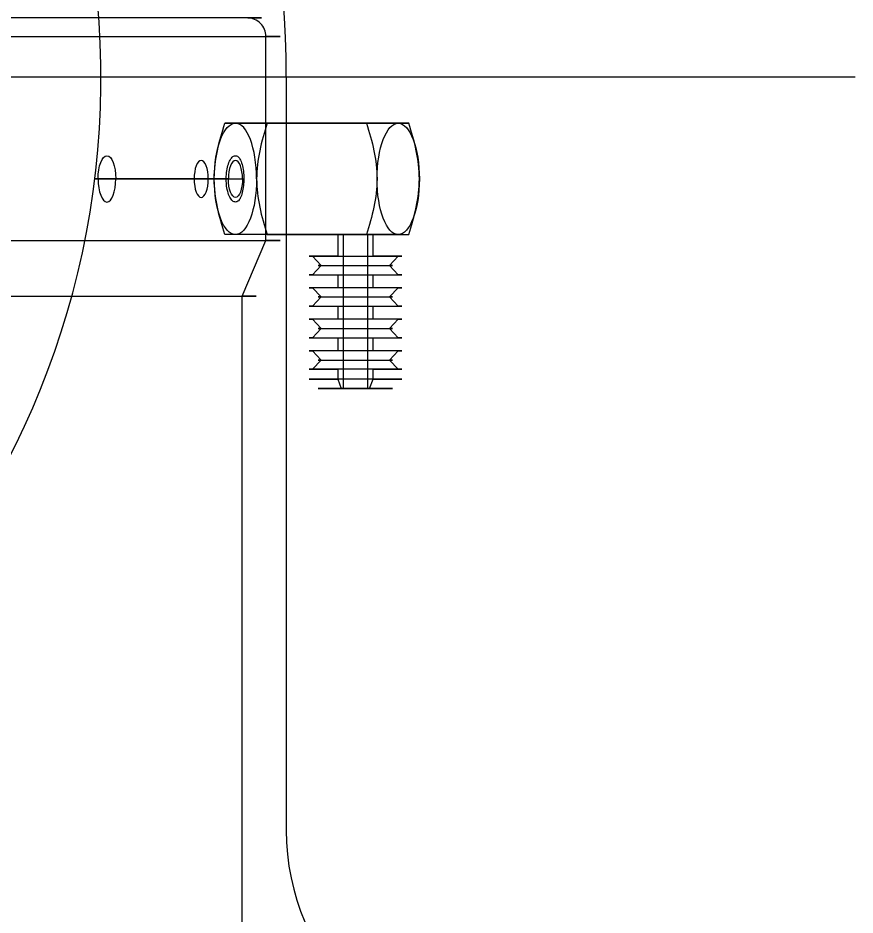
# Model space of a CAD drawing. Header units: inches. Extents: x -3.4 to 11, y -3.7 to 6.8.
# Drawn here: x 1.595 to 3.374, y -1.78 to 0.125 of the extents above; entities that cross this region are included whole.
import ezdxf

# ---------------------------------------------------------------- set-up
doc = ezdxf.new("R2010")
doc.units = ezdxf.units.IN
doc.header["$MEASUREMENT"] = 0
doc.layers.add('19', color=7, linetype='Continuous')
doc.layers.add('41', color=7, linetype='Continuous')

# ---------------------------------------------------------------- blocks, each defined once
blk = doc.blocks.new('Casing')
at = {"layer": '19', "color": 0}
for p, q in [((-25.476, 19.364, 82), (-19.352, 15.077, 82)), ((-20.786, 13.029, 82), (-26.91, 17.316, 82)), ((-19.352, 15.077, 82), (-19.454, 13.622, 82)), ((-19.454, 13.622, 82), (-20.786, 13.029, 82)), ((-32, 0, 78.68), (-32, 0, 89.68)), ((-30.7, 0, 75.68), (-32, 0, 78.68)), ((-30.7, 0, 35.56), (-30.7, 0, 75.68))]:
    blk.add_line(p, q, dxfattribs=at)
for centre, radius in [((0, 0, 89.68), 32), ((0, 0, 78.68), 32), ((0, 0, 75.68), 30.7)]:
    blk.add_arc(centre, radius, 0, 180, dxfattribs=at)
at = {"layer": '19', "color": 0, "extrusion": (3.66028e-74, -6.98296e-15, -1)}
blk.add_arc((0, 0, -90.68), 31, 0, 180, dxfattribs=at)
at = {"layer": '19', "color": 0, "extrusion": (-0.819152, 0.573576, -7.0442e-15)}
blk.add_arc((0, 82, 24.5), 1.25, 180, 0, dxfattribs=at)
at = {"layer": '19', "color": 0, "extrusion": (0.819152, -0.573576, 6.12323e-17)}
blk.add_arc((0, 82, -24.5), 1.25, 0, 180, dxfattribs=at)
at = {"layer": '19', "color": 0, "extrusion": (1.22465e-16, 1, 6.12323e-17)}
blk.add_arc((31, 89.68), 1, 360, 90, dxfattribs=at)
at = {"layer": '19', "color": 0, "extrusion": (8.55166e-31, 6.98296e-15, -1)}
blk.add_arc((0, 0, -78.68), 32, 180, 0, dxfattribs=at)
at = {"layer": '19', "color": 0, "extrusion": (-7.07884e-59, 6.98296e-15, -1)}
blk.add_arc((0, 0, -89.68), 32, 180, 0, dxfattribs=at)
at = {"layer": '19', "color": 0, "extrusion": (-3.66028e-74, 6.98296e-15, -1)}
blk.add_arc((0, 0, -75.68), 30.7, 180, 0, dxfattribs=at)
at = {"layer": '19', "color": 0}
for points, knots in [([(-26.91, 17.316, 82), (-26.91, 17.316, 81.912), (-26.905, 17.324, 81.823), (-26.895, 17.34, 81.737), (-26.879, 17.365, 81.6), (-26.85, 17.41, 81.466), (-26.81, 17.471, 81.347), (-26.77, 17.532, 81.228), (-26.718, 17.612, 81.119), (-26.658, 17.702, 81.031), (-26.598, 17.792, 80.943), (-26.528, 17.896, 80.872), (-26.454, 18.005, 80.824), (-26.38, 18.114, 80.777), (-26.3, 18.23, 80.751), (-26.22, 18.345, 80.75), (-26.14, 18.459, 80.749), (-26.057, 18.575, 80.772), (-25.98, 18.683, 80.817), (-25.903, 18.79, 80.862), (-25.828, 18.892, 80.93), (-25.763, 18.981, 81.017), (-25.697, 19.07, 81.103), (-25.64, 19.147, 81.209), (-25.594, 19.207, 81.327), (-25.549, 19.268, 81.445), (-25.515, 19.312, 81.577), (-25.496, 19.338, 81.714), (-25.483, 19.355, 81.807), (-25.476, 19.364, 81.904), (-25.476, 19.364, 82)], [0, 0, 0, 0, 0.000264722, 0.000264722, 0.000264722, 0.000688237, 0.000688237, 0.000688237, 0.001111621, 0.001111621, 0.001111621, 0.001534717, 0.001534717, 0.001534717, 0.001957819, 0.001957819, 0.001957819, 0.002381209, 0.002381209, 0.002381209, 0.002804722, 0.002804722, 0.002804722, 0.003228, 0.003228, 0.003228, 0.003651051, 0.003651051, 0.003651051, 0.003941523, 0.003941523, 0.003941523, 0.003941523]), ([(-25.476, 19.364, 82), (-25.476, 19.364, 82.044), (-25.477, 19.363, 82.088), (-25.48, 19.359, 82.132), (-25.489, 19.347, 82.271), (-25.513, 19.316, 82.41), (-25.549, 19.268, 82.536), (-25.585, 19.22, 82.663), (-25.635, 19.154, 82.78), (-25.693, 19.075, 82.88), (-25.752, 18.996, 82.979), (-25.822, 18.901, 83.063), (-25.895, 18.8, 83.124), (-25.969, 18.698, 83.185), (-26.05, 18.586, 83.226), (-26.13, 18.472, 83.242), (-26.21, 18.359, 83.258), (-26.292, 18.241, 83.25), (-26.37, 18.129, 83.219), (-26.447, 18.016, 83.189), (-26.522, 17.906, 83.134), (-26.588, 17.807, 83.06), (-26.654, 17.709, 82.985), (-26.713, 17.619, 82.89), (-26.761, 17.546, 82.781), (-26.809, 17.473, 82.671), (-26.847, 17.415, 82.546), (-26.872, 17.376, 82.414), (-26.897, 17.337, 82.282), (-26.91, 17.316, 82.14), (-26.91, 17.316, 82)], [0.003941523, 0.003941523, 0.003941523, 0.003941523, 0.004074239, 0.004074239, 0.004074239, 0.004497712, 0.004497712, 0.004497712, 0.004921175, 0.004921175, 0.004921175, 0.005344348, 0.005344348, 0.005344348, 0.005767404, 0.005767404, 0.005767404, 0.006190698, 0.006190698, 0.006190698, 0.006614214, 0.006614214, 0.006614214, 0.00703759, 0.00703759, 0.00703759, 0.007460759, 0.007460759, 0.007460759, 0.007883942, 0.007883942, 0.007883942, 0.007883942])]:
    blk.add_open_spline(points, degree=3, knots=knots, dxfattribs=at)
blk = doc.blocks.new('Water_Jacket')
at = {"layer": '41', "color": 0}
for p, q in [((4.67, 9), (4.17, 9.5)), ((5.17, 9.5), (4.67, 9)), ((6.37, 9), (5.87, 9.5)), ((6.87, 9.5), (6.37, 9)), ((8.07, 9), (7.57, 9.5)), ((8.57, 9.5), (8.07, 9)), ((9.77, 9), (9.27, 9.5)), ((10.27, 9.5), (9.77, 9)), ((-3, 8.879, 3), (-3, 0.621, 3)), ((-3, 0.621, -3), (-3, 8.879, -3)), ((3, 0.621, -3), (3, 8.879, -3)), ((3, 8.879, 3), (3, 0.621, 3)), ((3, 7, -1.7), (11.3, 7, -1.7)), ((11.3, 7, 1.7), (3, 7, 1.7)), ((4.17, 7, -2.5), (3, 7, -2.5)), ((3, 7, 2.5), (4.17, 7, 2.5)), ((5.87, 7, -2.5), (5.17, 7, -2.5)), ((5.17, 7, 2.5), (5.87, 7, 2.5)), ((7.57, 7, -2.5), (6.87, 7, -2.5)), ((6.87, 7, 2.5), (7.57, 7, 2.5)), ((9.27, 7, -2.5), (8.57, 7, -2.5)), ((8.57, 7, 2.5), (9.27, 7, 2.5)), ((10.8, 7, -2.5), (10.27, 7, -2.5)), ((10.27, 7, 2.5), (10.8, 7, 2.5)), ((11.3, 7, -2), (10.8, 7, -2.5)), ((10.8, 7, 2.5), (11.3, 7, 2)), ((4.17, 4.5), (4.67, 5)), ((4.67, 5), (5.17, 4.5)), ((5.87, 4.5), (6.37, 5)), ((6.37, 5), (6.87, 4.5)), ((7.57, 4.5), (8.07, 5)), ((8.07, 5), (8.57, 4.5)), ((9.27, 4.5), (9.77, 5)), ((9.77, 5), (10.27, 4.5)), ((0, -2, -1), (0, 0, -1)), ((0, 0, 1), (0, -2, 1))]:
    blk.add_line(p, q, dxfattribs=at)
at = {"layer": '41', "color": 0, "extrusion": (-7.39557e-32, -1, -7.0442e-15)}
for centre, radius, start, end in [((0, 0, -9.5), 3, 180, 270), ((0, 0, -9.5), 3, 90, 180), ((0, 0, -9.5), 3, 0, 90), ((0, 0, -9.5), 3, 270, 0), ((0, 0), 1, 270, 90), ((0, 0), 3, 270, 0), ((0, 0), 3, 90, 180), ((0, 0), 3, 0, 90)]:
    blk.add_arc(centre, radius, start, end, dxfattribs=at)
at = {"layer": '41', "color": 0, "extrusion": (1, 4.31408e-32, 6.12323e-17)}
for centre, radius, start, end in [((7, 0, 3), 2.5, 270, 0), ((7, 0, 3), 2.5, 0, 90), ((7, 0, 10.8), 2.5, 270, 90), ((7, 0, 3), 1.7, 270, 90), ((7, 0, 3), 1.7, 90, 270), ((7, 0, 3), 2.5, 90, 270), ((7, 0, 11.3), 2, 90, 270)]:
    blk.add_arc(centre, radius, start, end, dxfattribs=at)
at = {"layer": '41', "color": 0, "extrusion": (-1, -1.02863e-16, -7.0442e-15)}
for centre, radius, start, end in [((-7, 0, -4.17), 2.5, 180, 270), ((-7, 0, -4.17), 2.5, 90, 180), ((-7, 0, -5.17), 2.5, 90, 180), ((-7, 0, -5.87), 2.5, 180, 270), ((-7, 0, -6.87), 2.5, 90, 180), ((-7, 0, -7.57), 2.5, 180, 270), ((-7, 0, -8.57), 2.5, 90, 180), ((-7, 0, -9.27), 2.5, 180, 270), ((-7, 0, -4.67), 2, 0, 180), ((-7, 0, -6.37), 2, 0, 180), ((-7, 0, -8.07), 2, 0, 180), ((-7, 0, -9.77), 2, 0, 180), ((-7, 0, -5.17), 2.5, 0, 90), ((-7, 0, -5.87), 2.5, 270, 0), ((-7, 0, -6.87), 2.5, 0, 90), ((-7, 0, -7.57), 2.5, 270, 0), ((-7, 0, -8.57), 2.5, 0, 90), ((-7, 0, -9.27), 2.5, 270, 0), ((-7, 0, -10.27), 2.5, 0, 90), ((-7, 0, -10.27), 2.5, 270, 0)]:
    blk.add_arc(centre, radius, start, end, dxfattribs=at)
at = {"layer": '41', "color": 0, "extrusion": (1, 1.02863e-16, 6.12323e-17)}
for centre, radius, start, end in [((7, 0, 5.17), 2.5, 270, 0), ((7, 0, 5.87), 2.5, 0, 90), ((7, 0, 6.87), 2.5, 270, 0), ((7, 0, 7.57), 2.5, 0, 90), ((7, 0, 8.57), 2.5, 270, 0), ((7, 0, 9.27), 2.5, 0, 90), ((7, 0, 10.27), 2.5, 270, 0), ((7, 0, 10.27), 2.5, 0, 90), ((7, 0, 4.67), 2, 180, 0), ((7, 0, 6.37), 2, 180, 0), ((7, 0, 8.07), 2, 180, 0), ((7, 0, 9.77), 2, 180, 0), ((7, 0, 4.17), 2.5, 90, 180), ((7, 0, 4.17), 2.5, 180, 270), ((7, 0, 5.17), 2.5, 180, 270), ((7, 0, 5.87), 2.5, 90, 180), ((7, 0, 6.87), 2.5, 180, 270), ((7, 0, 7.57), 2.5, 90, 180), ((7, 0, 8.57), 2.5, 180, 270), ((7, 0, 9.27), 2.5, 90, 180)]:
    blk.add_arc(centre, radius, start, end, dxfattribs=at)
at = {"layer": '41', "color": 0, "extrusion": (-1, -4.31408e-32, -7.0442e-15)}
for centre, radius, start, end in [((-7, 0, -11.3), 2, 90, 270), ((-7, 0, -11.3), 1.7, 90, 270), ((-7, 0, -10.8), 2.5, 270, 90), ((-7, 0, -11.3), 1.7, 270, 90)]:
    blk.add_arc(centre, radius, start, end, dxfattribs=at)
at = {"layer": '41', "color": 0, "extrusion": (7.39557e-32, 1, 6.12323e-17)}
for centre, radius, start, end in [((0, 0), 3, 270, 0), ((0, 0), 1, 270, 90), ((0, 0, -2), 1, 270, 90), ((0, 0, -2), 1, 90, 270)]:
    blk.add_arc(centre, radius, start, end, dxfattribs=at)
at = {"layer": '41', "color": 0}
for points in [[(-3, 8.879, -3), (-3, 9.222, -2.028), (-3, 9.5, -1.03), (-3, 9.5)], [(0, 9.5, -3), (-1.03, 9.5, -3), (-2.028, 9.222, -3), (-3, 8.879, -3)], [(-3, 8.879, 3), (-2.028, 9.222, 3), (-1.03, 9.5, 3), (0, 9.5, 3)], [(-3, 9.5), (-3, 9.5, 1.025), (-3, 9.22, 2.033), (-3, 8.879, 3)], [(3, 8.879, -3), (2.033, 9.22, -3), (1.025, 9.5, -3), (0, 9.5, -3)], [(0, 9.5, 3), (1.025, 9.5, 3), (2.033, 9.22, 3), (3, 8.879, 3)], [(3, 8.879, 3), (3, 9.22, 2.033), (3, 9.5, 1.025), (3, 9.5)], [(3, 9.5), (3, 9.5, -1.03), (3, 9.222, -2.028), (3, 8.879, -3)], [(-3, 0), (-3, 0, -1.03), (-3, 0.278, -2.028), (-3, 0.621, -3)], [(-3, 0.621, -3), (-2.028, 0.278, -3), (-1.03, 0, -3), (0, 0, -3)], [(0, 0, 3), (-1.03, 0, 3), (-2.028, 0.278, 3), (-3, 0.621, 3)], [(-3, 0.621, 3), (-3, 0.28, 2.033), (-3, 0, 1.025), (-3, 0)], [(0, 0, -3), (1.025, 0, -3), (2.033, 0.28, -3), (3, 0.621, -3)], [(3, 0.621, 3), (2.033, 0.28, 3), (1.025, 0, 3), (0, 0, 3)], [(3, 0.621, -3), (3, 0.278, -2.028), (3, 0, -1.03), (3, 0)], [(3, 0), (3, 0, 1.025), (3, 0.28, 2.033), (3, 0.621, 3)]]:
    blk.add_open_spline(points, degree=3, dxfattribs=at)

msp = doc.modelspace()

# ---------------------------------------------------------------- linework, layer by layer
at = {"color": 0}
for p, q in [((0, 0), (3.374, 0)), ((0, 0), (1.789, 0)), ((2.1654, 0), (2.1654, -1.6))]:
    msp.add_line(p, q, dxfattribs=at)
for centre, radius, start, end in [((0, 0), 2.1654, 0, 68.9444), ((0, 0), 1.7717, 91.2733, 88.7267), ((2.6654, -1.6), 0.5, 180, 270)]:
    msp.add_arc(centre, radius, start, end, dxfattribs=at)

# ---------------------------------------------------------------- block references
at = {"color": 0, "extrusion": (0, 1, 0), "xscale": 0.03937007874015749, "yscale": 0.03937007874015749, "zscale": 0.03937007874015749, "rotation": 12.61297842052209}
msp.add_blockref('Casing', (-0.8925, 2.4402, -3.4452), dxfattribs=at)
at = {"color": 0, "extrusion": (-0.380861, 0, 0.924632), "xscale": 0.03937007874015748, "yscale": 0.03937007874015748, "zscale": 0.03937007874015748}
msp.add_blockref('Water_Jacket', (0.2169, 3.0145, 1.9164), dxfattribs=at)

doc.saveas('drawing.dxf')
